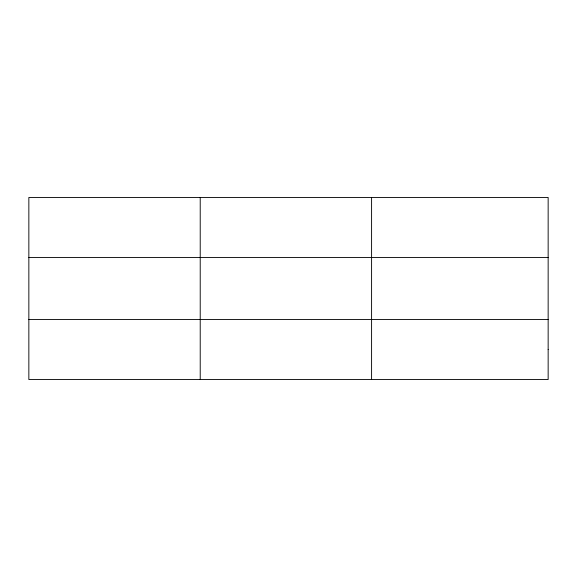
<?xml version="1.0" encoding="UTF-8"?>
<svg xmlns="http://www.w3.org/2000/svg" width="577" height="577" viewBox="0 0 577 577"><rect width="100%" height="100%" fill="white"/><g stroke="black" fill="none" stroke-linecap="round" stroke-linejoin="round"><path stroke-width="0.87" d="M200.219 379.536L200.219 197.464M371.588 379.536L371.588 197.464M28.85 257.544L548.15 257.544M28.85 319.456L548.15 319.456M548.15 349.496L548.15 379.536L28.85 379.536L28.85 197.464L548.15 197.464L548.15 349.496"/></g></svg>
